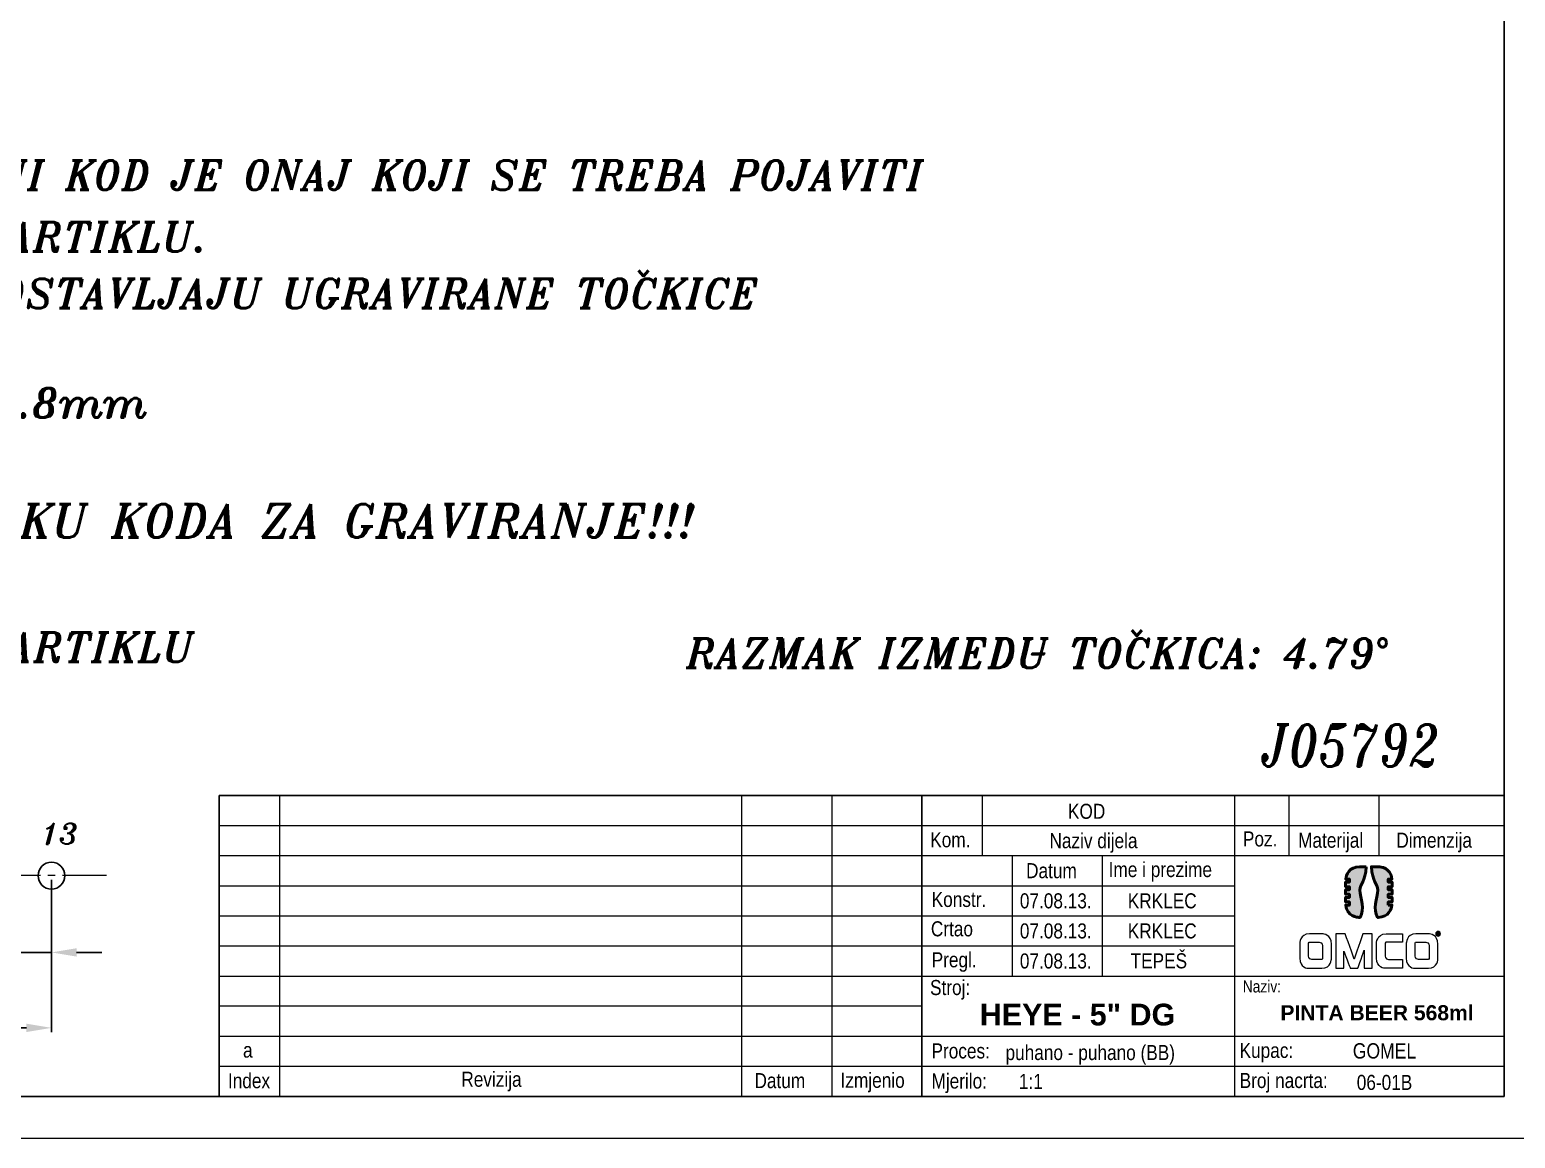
# Model space of a CAD drawing. Extents: x 62 to 504, y 19 to 439.
# Drawn here: x 178.3 to 355.5, y 19 to 151.2 of the extents above; entities that cross this region are included whole.
import ezdxf

# ---------------------------------------------------------------- set-up
doc = ezdxf.new("R2010")
doc.units = 0
doc.header["$LTSCALE"] = 7
doc.header["$MEASUREMENT"] = 0
doc.linetypes.add('CENTER2', pattern=[1.125, 0.75, -0.125, 0.125, -0.125])
doc.layers.get('0').update_dxf_attribs({"linetype": 'CONTINUOUS', "lineweight": 15})
for name, color, linetype, lineweight in [('1', 1, 'CENTER2', 15), ('3', 3, 'CONTINUOUS', 30), ('4', 5, 'CONTINUOUS', 50)]:
    doc.layers.add(name, color=color, linetype=linetype, lineweight=lineweight)
doc.styles.add('ITALICT', font='ITALICT.shx', dxfattribs={"width": 0.8, "height": 3})
doc.styles.add('NEW', font='italict.shx', dxfattribs={"height": 3})
doc.styles.get("Standard").update_dxf_attribs({"font": 'isocp.shx', "height": 3})
doc.styles.add('style2', font='swissc.ttf')
doc.dimstyles.get("Standard").update_dxf_attribs({"dimtxt": 3, "dimasz": 3, "dimexe": 0.5, "dimexo": 0.5, "dimgap": 0.8, "dimtad": 1, "dimdsep": 46, "dimtxsty": 'NEW', "dimcen": 0.09, "dimazin": 2, "dimtfac": 1, "dimtmove": 0, "dimatfit": 3, "dimfxl": 1, "dimtolj": 1, "dimtzin": 0, "dimarcsym": 0})

# ---------------------------------------------------------------- blocks, each defined once
blk = doc.blocks.new('*D11')
at = {"color": 0, "lineweight": -2, "transparency": 16777216}
for p, q in [((175.28, 49.78), (175.28, 40.63)), ((180.88, 49.78), (180.88, 40.63)), ((172.28, 41.13), (160.68, 41.13)), ((180.88, 41.13), (175.28, 41.13)), ((183.88, 41.13), (186.88, 41.13))]:
    blk.add_line(p, q, dxfattribs=at)
at = {"color": 0, "transparency": 16777216}
for points in [[(172.28, 41.63), (172.28, 40.63), (175.28, 41.13)], [(183.88, 41.63), (183.88, 40.63), (180.88, 41.13)]]:
    blk.add_solid(points, dxfattribs=at)
at = {"color": 0, "transparency": 16777216, "insert": (164.98, 43.43), "char_height": 3, "attachment_point": 5, "style": 'NEW'}
blk.add_mtext('\\A1;2.8', dxfattribs=at)
blk = doc.blocks.new('*D12')
at = {"color": 0, "lineweight": -2, "transparency": 16777216}
for p, q in [((113.68, 49.78), (113.68, 31.63)), ((180.88, 49.78), (180.88, 31.63)), ((177.88, 32.13), (116.68, 32.13))]:
    blk.add_line(p, q, dxfattribs=at)
at = {"color": 0, "transparency": 16777216}
for points in [[(116.68, 32.63), (116.68, 31.63), (113.68, 32.13)], [(177.88, 32.63), (177.88, 31.63), (180.88, 32.13)]]:
    blk.add_solid(points, dxfattribs=at)
at = {"color": 0, "transparency": 16777216, "insert": (147.28, 34.43), "char_height": 3, "attachment_point": 5, "style": 'NEW'}
blk.add_mtext('\\A1;12x2.8=33.6', dxfattribs=at)

msp = doc.modelspace()

# ---------------------------------------------------------------- hatches: boundary and pattern name
at = {"layer": '4'}
h = msp.add_hatch(color=142, dxfattribs=at)
edge = h.paths.add_edge_path()
edge.add_spline(control_points=[(335.2946, 46.7736), (335.2946, 46.7736), (335.2946, 46.7736), (335.2946, 46.7736), (335.2946, 46.7736), (335.452, 45.3812), (336.6821, 45.3095), (336.8639, 45.3095), (336.8639, 45.3095), (336.8639, 45.3095), (337.0004, 45.3095), (337.0004, 45.3095), (337.0004, 45.3095), (337.6463, 46.2383), (336.9957, 47.592), (336.9957, 48.5597), (336.9957, 48.5597), (336.9957, 49.3196), (337.6648, 49.5231), (337.7381, 51.3467), (337.7381, 51.3467), (336.9661, 51.3467), (336.9661, 51.3467), (336.9661, 51.3467), (335.663, 51.3467), (335.3659, 50.3416), (335.2981, 49.8826)], knot_values=[0.8095238, 0.8095238, 0.8095238, 0.8095238, 0.80952381, 0.80952381, 0.80952381, 0.80952381, 0.85714286, 0.85714286, 0.85714286, 0.85714286, 0.9047619, 0.9047619, 0.9047619, 0.90476191, 0.95238095, 0.95238095, 0.95238095, 0.95238095, 1, 1, 1, 1.04761905, 1.04761905, 1.04761905, 1.04761905, 1.0952381, 1.0952381, 1.0952381, 1.0952381], degree=3, periodic=0)
edge.add_spline(control_points=[(335.2981, 49.8826), (335.2981, 49.8826), (335.7399, 49.8826), (335.7399, 49.8826)], knot_values=[0.0952381, 0.0952381, 0.0952381, 0.0952381, 0.14285714, 0.14285714, 0.14285714, 0.14285714], degree=3, periodic=0)
edge.add_spline(control_points=[(335.7399, 49.8826), (335.7399, 49.8826), (335.7399, 49.8826), (335.7399, 49.8826), (335.7399, 49.8826), (335.7399, 49.8826), (335.7399, 49.5128), (335.7399, 49.5128)], knot_values=[0.14285714, 0.14285714, 0.14285714, 0.14285714, 0.14285714, 0.14285714, 0.14285714, 0.14285714, 0.19047618, 0.19047618, 0.19047618, 0.19047618], degree=3, periodic=0)
edge.add_spline(control_points=[(335.7399, 49.5128), (335.7399, 49.5128), (335.7399, 49.5128), (335.7399, 49.5128), (335.7399, 49.5128), (335.7399, 49.5128), (335.2777, 49.5128), (335.2777, 49.5128)], knot_values=[0.19047618, 0.19047618, 0.19047618, 0.19047618, 0.19047619, 0.19047619, 0.19047619, 0.19047619, 0.23809523, 0.23809523, 0.23809523, 0.23809523], degree=3, periodic=0)
edge.add_spline(control_points=[(335.2777, 49.5128), (335.2777, 49.5128), (335.2777, 49.5128), (335.2777, 49.5128), (335.2777, 49.5128), (335.2777, 49.5128), (335.2777, 48.9695), (335.2777, 48.9695)], knot_values=[0.23809523, 0.23809523, 0.23809523, 0.23809523, 0.23809524, 0.23809524, 0.23809524, 0.23809524, 0.28571428, 0.28571428, 0.28571428, 0.28571428], degree=3, periodic=0)
edge.add_spline(control_points=[(335.2777, 48.9695), (335.2777, 48.9695), (335.2777, 48.9695), (335.2777, 48.9695), (335.2777, 48.9695), (335.2777, 48.9695), (335.7399, 48.9695), (335.7399, 48.9695)], knot_values=[0.28571428, 0.28571428, 0.28571428, 0.28571428, 0.28571429, 0.28571429, 0.28571429, 0.28571429, 0.33333333, 0.33333333, 0.33333333, 0.33333333], degree=3, periodic=0)
edge.add_spline(control_points=[(335.7399, 48.9695), (335.7399, 48.9695), (335.7399, 48.9695), (335.7399, 48.9695), (335.7399, 48.9695), (335.7399, 48.9695), (335.7399, 48.5998), (335.7399, 48.5998)], knot_values=[0.33333333, 0.33333333, 0.33333333, 0.33333333, 0.33333333, 0.33333333, 0.33333333, 0.33333333, 0.38095238, 0.38095238, 0.38095238, 0.38095238], degree=3, periodic=0)
edge.add_spline(control_points=[(335.7399, 48.5998), (335.7399, 48.5998), (335.7399, 48.5998), (335.7399, 48.5998), (335.7399, 48.5998), (335.7399, 48.5998), (335.2777, 48.5998), (335.2777, 48.5998)], knot_values=[0.38095238, 0.38095238, 0.38095238, 0.38095238, 0.38095238, 0.38095238, 0.38095238, 0.38095238, 0.42857143, 0.42857143, 0.42857143, 0.42857143], degree=3, periodic=0)
edge.add_spline(control_points=[(335.2777, 48.5998), (335.2777, 48.5998), (335.2777, 48.5998), (335.2777, 48.5998), (335.2777, 48.5998), (335.2777, 48.5998), (335.2777, 48.0564), (335.2777, 48.0564)], knot_values=[0.42857143, 0.42857143, 0.42857143, 0.42857143, 0.42857143, 0.42857143, 0.42857143, 0.42857143, 0.47619047, 0.47619047, 0.47619047, 0.47619047], degree=3, periodic=0)
edge.add_spline(control_points=[(335.2777, 48.0564), (335.2777, 48.0564), (335.2777, 48.0564), (335.2777, 48.0564), (335.2777, 48.0564), (335.2777, 48.0564), (335.7399, 48.0564), (335.7399, 48.0564)], knot_values=[0.47619047, 0.47619047, 0.47619047, 0.47619047, 0.47619048, 0.47619048, 0.47619048, 0.47619048, 0.52380952, 0.52380952, 0.52380952, 0.52380952], degree=3, periodic=0)
edge.add_spline(control_points=[(335.7399, 48.0564), (335.7399, 48.0564), (335.7399, 48.0564), (335.7399, 48.0564), (335.7399, 48.0564), (335.7399, 48.0564), (335.7399, 47.6867), (335.7399, 47.6867)], knot_values=[0.52380952, 0.52380952, 0.52380952, 0.52380952, 0.52380952, 0.52380952, 0.52380952, 0.52380952, 0.57142856, 0.57142856, 0.57142856, 0.57142856], degree=3, periodic=0)
edge.add_spline(control_points=[(335.7399, 47.6867), (335.7399, 47.6867), (335.7399, 47.6867), (335.7399, 47.6867), (335.7399, 47.6867), (335.7399, 47.6867), (335.2777, 47.6867), (335.2777, 47.6867)], knot_values=[0.57142856, 0.57142856, 0.57142856, 0.57142856, 0.57142857, 0.57142857, 0.57142857, 0.57142857, 0.61904761, 0.61904761, 0.61904761, 0.61904761], degree=3, periodic=0)
edge.add_spline(control_points=[(335.2777, 47.6867), (335.2777, 47.6867), (335.2777, 47.6867), (335.2777, 47.6867), (335.2777, 47.6867), (335.2777, 47.6867), (335.2777, 47.1434), (335.2777, 47.1434)], knot_values=[0.61904761, 0.61904761, 0.61904761, 0.61904761, 0.61904762, 0.61904762, 0.61904762, 0.61904762, 0.66666666, 0.66666666, 0.66666666, 0.66666666], degree=3, periodic=0)
edge.add_spline(control_points=[(335.2777, 47.1434), (335.2777, 47.1434), (335.2777, 47.1434), (335.2777, 47.1434), (335.2777, 47.1434), (335.2777, 47.1434), (335.7399, 47.1434), (335.7399, 47.1434)], knot_values=[0.66666666, 0.66666666, 0.66666666, 0.66666666, 0.66666667, 0.66666667, 0.66666667, 0.66666667, 0.71428571, 0.71428571, 0.71428571, 0.71428571], degree=3, periodic=0)
edge.add_spline(control_points=[(335.7399, 47.1434), (335.7399, 47.1434), (335.7399, 47.1434), (335.7399, 47.1434), (335.7399, 47.1434), (335.7399, 47.1434), (335.7399, 46.7736), (335.7399, 46.7736)], knot_values=[0.71428571, 0.71428571, 0.71428571, 0.71428571, 0.71428571, 0.71428571, 0.71428571, 0.71428572, 0.76190476, 0.76190476, 0.76190476, 0.76190476], degree=3, periodic=0)
edge.add_spline(control_points=[(335.7399, 46.7736), (335.7399, 46.7736), (335.7399, 46.7736), (335.7399, 46.7736), (335.7399, 46.7736), (335.7399, 46.7736), (335.2946, 46.7736), (335.2946, 46.7736)], knot_values=[0.76190476, 0.76190476, 0.76190476, 0.76190476, 0.76190476, 0.76190476, 0.76190476, 0.76190476, 0.8095238, 0.8095238, 0.8095238, 0.8095238], degree=3, periodic=0)
h = msp.add_hatch(color=253, dxfattribs=at)
edge = h.paths.add_edge_path()
edge.add_spline(control_points=[(340.362, 48.0564), (340.362, 48.0564), (340.362, 48.0564), (340.362, 48.0564), (340.362, 48.0564), (340.362, 48.0564), (340.8242, 48.0564), (340.8242, 48.0564)], knot_values=[0.23809523, 0.23809523, 0.23809523, 0.23809523, 0.23809524, 0.23809524, 0.23809524, 0.23809524, 0.28571428, 0.28571428, 0.28571428, 0.28571428], degree=3, periodic=0)
edge.add_spline(control_points=[(340.8242, 48.0564), (340.8242, 48.0564), (340.8242, 48.0564), (340.8242, 48.0564), (340.8242, 48.0564), (340.8242, 48.0564), (340.8242, 48.5998), (340.8242, 48.5998)], knot_values=[0.28571428, 0.28571428, 0.28571428, 0.28571428, 0.28571429, 0.28571429, 0.28571429, 0.28571429, 0.33333333, 0.33333333, 0.33333333, 0.33333333], degree=3, periodic=0)
edge.add_spline(control_points=[(340.8242, 48.5998), (340.8242, 48.5998), (340.8242, 48.5998), (340.8242, 48.5998), (340.8242, 48.5998), (340.8242, 48.5998), (340.362, 48.5998), (340.362, 48.5998)], knot_values=[0.33333333, 0.33333333, 0.33333333, 0.33333333, 0.33333333, 0.33333333, 0.33333333, 0.33333333, 0.38095237, 0.38095237, 0.38095237, 0.38095237], degree=3, periodic=0)
edge.add_spline(control_points=[(340.362, 48.5998), (340.362, 48.5998), (340.362, 48.5998), (340.362, 48.5998), (340.362, 48.5998), (340.362, 48.5998), (340.362, 48.9695), (340.362, 48.9695)], knot_values=[0.38095237, 0.38095237, 0.38095237, 0.38095237, 0.38095238, 0.38095238, 0.38095238, 0.38095238, 0.42857142, 0.42857142, 0.42857142, 0.42857142], degree=3, periodic=0)
edge.add_spline(control_points=[(340.362, 48.9695), (340.362, 48.9695), (340.362, 48.9695), (340.362, 48.9695), (340.362, 48.9695), (340.362, 48.9695), (340.8242, 48.9695), (340.8242, 48.9695)], knot_values=[0.42857142, 0.42857142, 0.42857142, 0.42857142, 0.42857143, 0.42857143, 0.42857143, 0.42857143, 0.47619047, 0.47619047, 0.47619047, 0.47619047], degree=3, periodic=0)
edge.add_spline(control_points=[(340.8242, 48.9695), (340.8242, 48.9695), (340.8242, 48.9695), (340.8242, 48.9695), (340.8242, 48.9695), (340.8242, 48.9695), (340.8242, 49.5128), (340.8242, 49.5128)], knot_values=[0.47619047, 0.47619047, 0.47619047, 0.47619047, 0.47619048, 0.47619048, 0.47619048, 0.47619048, 0.52380952, 0.52380952, 0.52380952, 0.52380952], degree=3, periodic=0)
edge.add_spline(control_points=[(340.8242, 49.5128), (340.8242, 49.5128), (340.8242, 49.5128), (340.8242, 49.5128), (340.8242, 49.5128), (340.8242, 49.5128), (340.362, 49.5128), (340.362, 49.5128)], knot_values=[0.52380952, 0.52380952, 0.52380952, 0.52380952, 0.52380952, 0.52380952, 0.52380952, 0.52380952, 0.57142857, 0.57142857, 0.57142857, 0.57142857], degree=3, periodic=0)
edge.add_spline(control_points=[(340.362, 49.5128), (340.362, 49.5128), (340.362, 49.5128), (340.362, 49.5128), (340.362, 49.5128), (340.362, 49.5128), (340.362, 49.8826), (340.362, 49.8826)], knot_values=[0.57142857, 0.57142857, 0.57142857, 0.57142857, 0.57142857, 0.57142857, 0.57142857, 0.57142857, 0.61904761, 0.61904761, 0.61904761, 0.61904761], degree=3, periodic=0)
edge.add_spline(control_points=[(340.362, 49.8826), (340.362, 49.8826), (340.362, 49.8826), (340.362, 49.8826), (340.362, 49.8826), (340.362, 49.8826), (340.806, 49.8826), (340.806, 49.8826)], knot_values=[0.61904761, 0.61904761, 0.61904761, 0.61904761, 0.61904762, 0.61904762, 0.61904762, 0.61904762, 0.66666666, 0.66666666, 0.66666666, 0.66666666], degree=3, periodic=0)
edge.add_spline(control_points=[(340.806, 49.8826), (340.806, 49.8826), (340.806, 49.8826), (340.806, 49.8826), (340.806, 49.8826), (340.6434, 51.2659), (339.4194, 51.3467), (339.238, 51.3467), (339.238, 51.3467), (339.238, 51.3467), (338.3636, 51.3467), (338.3636, 51.3467)], knot_values=[0.66666666, 0.66666666, 0.66666666, 0.66666666, 0.66666667, 0.66666667, 0.66666667, 0.66666667, 0.71428571, 0.71428571, 0.71428571, 0.71428572, 0.76190476, 0.76190476, 0.76190476, 0.76190476], degree=3, periodic=0)
edge.add_spline(control_points=[(338.3636, 51.3467), (338.3636, 51.3467), (338.3636, 51.3467), (338.3636, 51.3467), (338.3636, 51.3467), (338.4369, 49.5231), (339.1064, 49.3196), (339.1064, 48.5597), (339.1064, 48.5597), (339.1064, 47.592), (338.4557, 46.2383), (339.1016, 45.3095), (339.1016, 45.3095), (339.1016, 45.3095), (339.1459, 45.3095), (339.1459, 45.3095), (339.1459, 45.3095), (340.449, 45.3095), (340.7401, 46.3146), (340.8052, 46.7736)], knot_values=[0.76190476, 0.76190476, 0.76190476, 0.76190476, 0.76190476, 0.76190476, 0.76190476, 0.76190476, 0.80952381, 0.80952381, 0.80952381, 0.80952381, 0.85714286, 0.85714286, 0.85714286, 0.85714286, 0.9047619, 0.9047619, 0.9047619, 0.90476191, 0.95238095, 0.95238095, 0.95238095, 0.95238095], degree=3, periodic=0)
edge.add_spline(control_points=[(340.8052, 46.7736), (340.8052, 46.7736), (340.362, 46.7736), (340.362, 46.7736), (340.362, 46.7736), (340.362, 47.1434), (340.362, 47.1434)], knot_values=[0.95238095, 0.95238095, 0.95238095, 0.95238095, 1, 1, 1, 1.04761904, 1.04761904, 1.04761904, 1.04761904], degree=3, periodic=0)
edge.add_spline(control_points=[(340.362, 47.1434), (340.362, 47.1434), (340.362, 47.1434), (340.362, 47.1434), (340.362, 47.1434), (340.362, 47.1434), (340.8242, 47.1434), (340.8242, 47.1434)], knot_values=[0.04761904, 0.04761904, 0.04761904, 0.04761904, 0.04761905, 0.04761905, 0.04761905, 0.04761905, 0.09523809, 0.09523809, 0.09523809, 0.09523809], degree=3, periodic=0)
edge.add_spline(control_points=[(340.8242, 47.1434), (340.8242, 47.1434), (340.8242, 47.1434), (340.8242, 47.1434), (340.8242, 47.1434), (340.8242, 47.1434), (340.8242, 47.6867), (340.8242, 47.6867)], knot_values=[0.09523809, 0.09523809, 0.09523809, 0.09523809, 0.0952381, 0.0952381, 0.0952381, 0.0952381, 0.14285714, 0.14285714, 0.14285714, 0.14285714], degree=3, periodic=0)
edge.add_spline(control_points=[(340.8242, 47.6867), (340.8242, 47.6867), (340.8242, 47.6867), (340.8242, 47.6867), (340.8242, 47.6867), (340.8242, 47.6867), (340.362, 47.6867), (340.362, 47.6867)], knot_values=[0.14285714, 0.14285714, 0.14285714, 0.14285714, 0.14285714, 0.14285714, 0.14285714, 0.14285714, 0.19047618, 0.19047618, 0.19047618, 0.19047618], degree=3, periodic=0)
edge.add_spline(control_points=[(340.362, 47.6867), (340.362, 47.6867), (340.362, 47.6867), (340.362, 47.6867), (340.362, 47.6867), (340.362, 47.6867), (340.362, 48.0564), (340.362, 48.0564)], knot_values=[0.19047618, 0.19047618, 0.19047618, 0.19047618, 0.19047619, 0.19047619, 0.19047619, 0.19047619, 0.23809523, 0.23809523, 0.23809523, 0.23809523], degree=3, periodic=0)

# ---------------------------------------------------------------- linework, layer by layer
for p, q in [((297.8007, 76.6176), (297.8867, 76.8665)), ((297.8007, 76.6176), (299.3117, 76.6176)), ((297.8437, 76.7421), (299.3514, 76.7421)), ((297.8867, 76.8665), (299.3911, 76.8665)), ((299.3911, 76.8665), (299.3117, 76.6176)), ((208.0668, 59.834), (208.0668, 23.9576)), ((263.2031, 59.834), (263.2031, 23.9576)), ((273.966, 59.834), (273.966, 23.9576)), ((291.9042, 59.834), (291.9042, 52.6587)), ((322.0405, 59.834), (322.0405, 23.9576)), ((328.4983, 59.834), (328.4983, 52.6587)), ((339.2612, 59.834), (339.2612, 52.6587)), ((200.8915, 56.2464), (354.2158, 56.2464)), ((354.2158, 52.6587), (200.8915, 52.6587)), ((295.4919, 52.6587), (295.4919, 38.3082)), ((306.2548, 52.6587), (306.2548, 38.3082)), ((200.8915, 49.0711), (322.0405, 49.0711)), ((200.8915, 45.4835), (322.0405, 45.4835)), ((200.8915, 41.8958), (322.0405, 41.8958)), ((200.8915, 38.3082), (354.2158, 38.3082)), ((284.7289, 34.7205), (200.8915, 34.7205)), ((200.8915, 31.1329), (354.2158, 31.1329)), ((200.8915, 27.5452), (354.2158, 27.5452)), ((62.2158, 18.9576), (359.2158, 18.9576))]:
    msp.add_line(p, q)
for points, knots in [([(332.4422, 39.2291), (332.4422, 39.2291), (330.8884, 39.2291), (330.8884, 39.2291), (330.8884, 39.2291), (330.7561, 39.2291), (329.8085, 39.2847), (329.8085, 40.4345), (329.8085, 40.4345), (329.8085, 40.4345), (329.8085, 42.1902), (329.8085, 42.1902), (329.8085, 42.1902), (329.8085, 42.1902), (329.8085, 43.3398), (330.9581, 43.3398), (330.9581, 43.3398), (330.9581, 43.3398), (332.5048, 43.3398), (332.5048, 43.3398), (332.5048, 43.3398), (332.6373, 43.3398), (333.5848, 43.2771), (333.5848, 42.1275), (333.5848, 42.1275), (333.5848, 42.1275), (333.5848, 40.3788), (333.5848, 40.3788), (333.5848, 40.3788), (333.5848, 40.3788), (333.5918, 39.2291), (332.4422, 39.2291)], [0, 0, 0, 0, 0.125, 0.125, 0.125, 0.12500001, 0.25, 0.25, 0.25, 0.25000001, 0.375, 0.375, 0.375, 0.37500001, 0.5, 0.5, 0.5, 0.50000001, 0.625, 0.625, 0.625, 0.62500001, 0.75, 0.75, 0.75, 0.75000001, 0.875, 0.875, 0.875, 0.87500001, 1, 1, 1, 1]), ([(337.5005, 39.2291), (337.5005, 39.2291), (337.5005, 41.382), (337.5005, 41.382), (337.5005, 41.382), (337.5005, 41.382), (336.748, 39.2291), (336.748, 39.2291), (336.748, 39.2291), (336.748, 39.2291), (335.8422, 39.2291), (335.8422, 39.2291), (335.8422, 39.2291), (335.8422, 39.2291), (335.0759, 41.2846), (335.0759, 41.2846), (335.0759, 41.2846), (335.0759, 41.2846), (335.0759, 39.2291), (335.0759, 39.2291), (335.0759, 39.2291), (335.0759, 39.2291), (334.1073, 39.2291), (334.1073, 39.2291), (334.1073, 39.2291), (334.1073, 39.2291), (334.1073, 43.3398), (334.1073, 43.3398), (334.1073, 43.3398), (334.1073, 43.3398), (335.229, 43.3398), (335.229, 43.3398), (335.229, 43.3398), (335.229, 43.3398), (336.309, 40.309), (336.309, 40.309), (336.309, 40.309), (336.309, 40.309), (337.3402, 43.3398), (337.3402, 43.3398), (337.3402, 43.3398), (337.3402, 43.3398), (338.4412, 43.3398), (338.4412, 43.3398), (338.4412, 43.3398), (338.4412, 43.3398), (338.4412, 39.2291), (338.4412, 39.2291), (338.4412, 39.2291), (338.4412, 39.2291), (337.5005, 39.2291), (337.5005, 39.2291)], [0, 0, 0, 0, 0.07692308, 0.07692308, 0.07692308, 0.07692309, 0.15384615, 0.15384615, 0.15384615, 0.15384616, 0.23076923, 0.23076923, 0.23076923, 0.23076924, 0.30769231, 0.30769231, 0.30769231, 0.30769232, 0.38461538, 0.38461538, 0.38461538, 0.38461539, 0.46153846, 0.46153846, 0.46153846, 0.46153847, 0.53846154, 0.53846154, 0.53846154, 0.53846155, 0.61538462, 0.61538462, 0.61538462, 0.61538463, 0.69230769, 0.69230769, 0.69230769, 0.6923077, 0.76923077, 0.76923077, 0.76923077, 0.76923078, 0.84615385, 0.84615385, 0.84615385, 0.84615386, 0.92307692, 0.92307692, 0.92307692, 0.92307693, 1, 1, 1, 1]), ([(342.0643, 40.2741), (342.0643, 40.2741), (340.4128, 40.2741), (340.4128, 40.2741), (340.4128, 40.2741), (340.0087, 40.2741), (340.0086, 40.741), (340.0086, 40.741), (340.0086, 40.741), (340.0086, 40.741), (340.0087, 42.225), (340.0087, 42.225), (340.0087, 42.225), (340.0087, 42.3574), (340.1411, 42.3643), (340.1411, 42.3643), (340.1411, 42.3643), (340.1411, 42.3643), (342.0643, 42.3643), (342.0643, 42.3643), (342.0643, 42.3643), (342.0643, 42.3643), (342.0643, 43.3398), (342.0643, 43.3398), (342.0643, 43.3398), (342.0643, 43.3398), (340.1133, 43.3398), (340.1133, 43.3398), (340.1133, 43.3398), (338.9637, 43.3398), (338.9637, 42.1902), (338.9637, 42.1902), (338.9637, 42.1902), (338.9637, 42.1902), (338.9637, 40.4345), (338.9637, 40.4345), (338.9637, 40.4345), (338.9637, 39.2847), (339.9112, 39.2291), (340.0435, 39.2291), (340.0435, 39.2291), (340.0435, 39.2291), (342.0643, 39.2291), (342.0643, 39.2291), (342.0643, 39.2291), (342.0643, 39.2291), (342.0643, 40.2741), (342.0643, 40.2741)], [0, 0, 0, 0, 0.08333333, 0.08333333, 0.08333333, 0.08333334, 0.16666667, 0.16666667, 0.16666667, 0.16666668, 0.25, 0.25, 0.25, 0.25000001, 0.33333333, 0.33333333, 0.33333333, 0.33333334, 0.41666667, 0.41666667, 0.41666667, 0.41666668, 0.5, 0.5, 0.5, 0.50000001, 0.58333333, 0.58333333, 0.58333333, 0.58333334, 0.66666667, 0.66666667, 0.66666667, 0.66666668, 0.75, 0.75, 0.75, 0.75000001, 0.83333333, 0.83333333, 0.83333333, 0.83333334, 0.91666667, 0.91666667, 0.91666667, 0.91666668, 1, 1, 1, 1]), ([(345.1507, 39.2291), (345.1507, 39.2291), (343.5969, 39.2291), (343.5969, 39.2291), (343.5969, 39.2291), (343.4646, 39.2291), (342.5172, 39.2847), (342.5172, 40.4345), (342.5172, 40.4345), (342.5172, 40.4345), (342.5172, 42.1902), (342.5172, 42.1902), (342.5172, 42.1902), (342.5172, 42.1902), (342.5172, 43.3398), (343.6666, 43.3398), (343.6666, 43.3398), (343.6666, 43.3398), (345.2135, 43.3398), (345.2135, 43.3398), (345.2135, 43.3398), (345.3458, 43.3398), (346.2934, 43.2771), (346.2934, 42.1275), (346.2934, 42.1275), (346.2934, 42.1275), (346.2934, 40.3788), (346.2934, 40.3788), (346.2934, 40.3788), (346.2934, 40.3788), (346.3003, 39.2291), (345.1507, 39.2291)], [0, 0, 0, 0, 0.125, 0.125, 0.125, 0.12500001, 0.25, 0.25, 0.25, 0.25000001, 0.375, 0.375, 0.375, 0.37500001, 0.5, 0.5, 0.5, 0.50000001, 0.625, 0.625, 0.625, 0.62500001, 0.75, 0.75, 0.75, 0.75000001, 0.875, 0.875, 0.875, 0.87500001, 1, 1, 1, 1]), ([(346.3098, 43.079), (346.1567, 43.079), (346.0325, 43.2033), (346.0325, 43.3563), (346.0325, 43.3563), (346.0325, 43.5093), (346.1567, 43.6336), (346.3098, 43.6336), (346.3098, 43.6336), (346.4628, 43.6336), (346.5871, 43.5093), (346.5871, 43.3563), (346.5871, 43.3563), (346.5871, 43.2033), (346.4628, 43.079), (346.3098, 43.079)], [0, 0, 0, 0, 0.25, 0.25, 0.25, 0.25000001, 0.5, 0.5, 0.5, 0.50000001, 0.75, 0.75, 0.75, 0.75000001, 1, 1, 1, 1]), ([(346.3098, 43.5725), (346.1912, 43.5725), (346.0937, 43.4749), (346.0937, 43.3563), (346.0937, 43.3563), (346.0937, 43.2377), (346.1912, 43.1403), (346.3098, 43.1403), (346.3098, 43.1403), (346.4284, 43.1403), (346.526, 43.2377), (346.526, 43.3563), (346.526, 43.3563), (346.526, 43.4749), (346.4284, 43.5725), (346.3098, 43.5725)], [0, 0, 0, 0, 0.25, 0.25, 0.25, 0.25000001, 0.5, 0.5, 0.5, 0.50000001, 0.75, 0.75, 0.75, 0.75000001, 1, 1, 1, 1]), ([(346.3729, 43.3085), (346.3729, 43.3085), (346.4303, 43.2206), (346.4303, 43.2206), (346.4303, 43.2206), (346.4303, 43.2206), (346.3538, 43.2206), (346.3538, 43.2206), (346.3538, 43.2206), (346.3538, 43.2206), (346.306, 43.2989), (346.306, 43.2989), (346.306, 43.2989), (346.306, 43.2989), (346.2753, 43.2989), (346.2753, 43.2989), (346.2753, 43.2989), (346.2753, 43.2989), (346.2753, 43.2206), (346.2753, 43.2206), (346.2753, 43.2206), (346.2753, 43.2206), (346.2065, 43.2206), (346.2065, 43.2206), (346.2065, 43.2206), (346.2065, 43.2206), (346.2065, 43.5016), (346.2065, 43.5016), (346.2065, 43.5016), (346.2065, 43.5016), (346.3289, 43.5016), (346.3289, 43.5016), (346.3289, 43.5016), (346.3519, 43.5016), (346.436, 43.5016), (346.436, 43.4004), (346.436, 43.4004), (346.4361, 43.3469), (346.4036, 43.3201), (346.3729, 43.3085)], [0, 0, 0, 0, 0.1, 0.1, 0.1, 0.10000001, 0.2, 0.2, 0.2, 0.20000001, 0.3, 0.3, 0.3, 0.30000001, 0.4, 0.4, 0.4, 0.40000001, 0.5, 0.5, 0.5, 0.50000001, 0.6, 0.6, 0.6, 0.60000001, 0.7, 0.7, 0.7, 0.70000001, 0.8, 0.8, 0.8, 0.80000001, 0.9, 0.9, 0.9, 0.90000001, 1, 1, 1, 1]), ([(346.3117, 43.4424), (346.3117, 43.4424), (346.2753, 43.4424), (346.2753, 43.4424), (346.2753, 43.4424), (346.2753, 43.4424), (346.2753, 43.3545), (346.2753, 43.3545), (346.2753, 43.3545), (346.2753, 43.3545), (346.3117, 43.3545), (346.3117, 43.3545), (346.3117, 43.3545), (346.348, 43.3545), (346.3633, 43.3679), (346.3633, 43.4004), (346.3633, 43.4004), (346.3633, 43.4328), (346.348, 43.4424), (346.3117, 43.4424)], [0, 0, 0, 0, 0.2, 0.2, 0.2, 0.20000001, 0.4, 0.4, 0.4, 0.40000001, 0.6, 0.6, 0.6, 0.60000001, 0.8, 0.8, 0.8, 0.80000001, 1, 1, 1, 1]), ([(332.5397, 41.8907), (332.5397, 41.8907), (332.5397, 42.3643), (332.1356, 42.3643), (332.1356, 42.3643), (332.1356, 42.3643), (330.986, 42.3643), (330.986, 42.3643), (330.986, 42.3643), (330.986, 42.3643), (330.8536, 42.3574), (330.8536, 42.225), (330.8536, 42.225), (330.8536, 42.225), (330.8536, 40.741), (330.8536, 40.741), (330.8536, 40.741), (330.8536, 40.741), (330.8536, 40.2741), (331.2577, 40.2741), (331.2577, 40.2741), (331.2577, 40.2741), (332.4073, 40.2741), (332.4073, 40.2741), (332.4073, 40.2741), (332.4073, 40.2741), (332.5397, 40.2741), (332.5397, 40.4065), (332.5397, 40.4065), (332.5397, 40.4065), (332.5397, 41.8907), (332.5397, 41.8907)], [0, 0, 0, 0, 0.125, 0.125, 0.125, 0.12500001, 0.25, 0.25, 0.25, 0.25000001, 0.375, 0.375, 0.375, 0.37500001, 0.5, 0.5, 0.5, 0.50000001, 0.625, 0.625, 0.625, 0.62500001, 0.75, 0.75, 0.75, 0.75000001, 0.875, 0.875, 0.875, 0.87500001, 1, 1, 1, 1]), ([(345.2482, 41.8907), (345.2482, 41.8907), (345.2482, 42.3643), (344.844, 42.3643), (344.844, 42.3643), (344.844, 42.3643), (343.6946, 42.3643), (343.6946, 42.3643), (343.6946, 42.3643), (343.6946, 42.3643), (343.562, 42.3574), (343.562, 42.225), (343.562, 42.225), (343.562, 42.225), (343.562, 40.741), (343.562, 40.741), (343.562, 40.741), (343.562, 40.741), (343.562, 40.2741), (343.9663, 40.2741), (343.9663, 40.2741), (343.9663, 40.2741), (345.1159, 40.2741), (345.1159, 40.2741), (345.1159, 40.2741), (345.1159, 40.2741), (345.2482, 40.2741), (345.2482, 40.4065), (345.2482, 40.4065), (345.2482, 40.4065), (345.2482, 41.8907), (345.2482, 41.8907)], [0, 0, 0, 0, 0.125, 0.125, 0.125, 0.12500001, 0.25, 0.25, 0.25, 0.25000001, 0.375, 0.375, 0.375, 0.37500001, 0.5, 0.5, 0.5, 0.50000001, 0.625, 0.625, 0.625, 0.62500001, 0.75, 0.75, 0.75, 0.75000001, 0.875, 0.875, 0.875, 0.87500001, 1, 1, 1, 1])]:
    msp.add_open_spline(points, degree=3, knots=knots)
at = {"layer": '1'}
msp.add_line((187.4361, 50.2836), (108.2774, 50.2836), dxfattribs=at)
at = {"layer": '3'}
for p, q in [((354.2158, 23.9576), (354.2158, 433.9576)), ((200.8915, 59.834), (354.2158, 59.834)), ((200.8915, 59.834), (200.8915, 23.9576)), ((284.7289, 59.834), (284.7289, 23.9576)), ((354.2158, 59.834), (354.2158, 23.9576)), ((354.2158, 59.834), (354.2158, 23.9576)), ((354.2158, 59.3076), (354.2158, 23.9576)), ((82.2158, 23.9576), (354.2158, 23.9576)), ((200.8915, 23.9576), (354.2158, 23.9576)), ((200.8915, 23.9576), (354.2158, 23.9576)), ((203.1415, 23.9576), (354.2158, 23.9576))]:
    msp.add_line(p, q, dxfattribs=at)
msp.add_circle((180.8786, 50.2836), 1.6, dxfattribs=at)
at = {"layer": '4', "color": 142}
msp.add_open_spline([(337.7381, 51.3467), (337.7381, 51.3467), (336.9661, 51.3467), (336.9661, 51.3467), (336.9661, 51.3467), (335.663, 51.3467), (335.3659, 50.3416), (335.2981, 49.8826), (335.2981, 49.8826), (335.2981, 49.8826), (335.7399, 49.8826), (335.7399, 49.8826), (335.7399, 49.8826), (335.7399, 49.8826), (335.7399, 49.5128), (335.7399, 49.5128), (335.7399, 49.5128), (335.7399, 49.5128), (335.2777, 49.5128), (335.2777, 49.5128), (335.2777, 49.5128), (335.2777, 49.5128), (335.2777, 48.9695), (335.2777, 48.9695), (335.2777, 48.9695), (335.2777, 48.9695), (335.7399, 48.9695), (335.7399, 48.9695), (335.7399, 48.9695), (335.7399, 48.9695), (335.7399, 48.5998), (335.7399, 48.5998), (335.7399, 48.5998), (335.7399, 48.5998), (335.2777, 48.5998), (335.2777, 48.5998), (335.2777, 48.5998), (335.2777, 48.5998), (335.2777, 48.0564), (335.2777, 48.0564), (335.2777, 48.0564), (335.2777, 48.0564), (335.7399, 48.0564), (335.7399, 48.0564), (335.7399, 48.0564), (335.7399, 48.0564), (335.7399, 47.6867), (335.7399, 47.6867), (335.7399, 47.6867), (335.7399, 47.6867), (335.2777, 47.6867), (335.2777, 47.6867), (335.2777, 47.6867), (335.2777, 47.6867), (335.2777, 47.1434), (335.2777, 47.1434), (335.2777, 47.1434), (335.2777, 47.1434), (335.7399, 47.1434), (335.7399, 47.1434), (335.7399, 47.1434), (335.7399, 47.1434), (335.7399, 46.7736), (335.7399, 46.7736), (335.7399, 46.7736), (335.7399, 46.7736), (335.2946, 46.7736), (335.2946, 46.7736), (335.2946, 46.7736), (335.452, 45.3812), (336.6821, 45.3095), (336.8639, 45.3095), (336.8639, 45.3095), (336.8639, 45.3095), (337.0004, 45.3095), (337.0004, 45.3095), (337.0004, 45.3095), (337.6463, 46.2383), (336.9957, 47.592), (336.9957, 48.5597), (336.9957, 48.5597), (336.9957, 49.3196), (337.6648, 49.5231), (337.7381, 51.3467)], degree=3, knots=[0, 0, 0, 0, 0.04761905, 0.04761905, 0.04761905, 0.04761906, 0.0952381, 0.0952381, 0.0952381, 0.09523811, 0.14285714, 0.14285714, 0.14285714, 0.14285715, 0.19047619, 0.19047619, 0.19047619, 0.1904762, 0.23809524, 0.23809524, 0.23809524, 0.23809525, 0.28571429, 0.28571429, 0.28571429, 0.2857143, 0.33333333, 0.33333333, 0.33333333, 0.33333334, 0.38095238, 0.38095238, 0.38095238, 0.38095239, 0.42857143, 0.42857143, 0.42857143, 0.42857144, 0.47619048, 0.47619048, 0.47619048, 0.47619049, 0.52380952, 0.52380952, 0.52380952, 0.52380953, 0.57142857, 0.57142857, 0.57142857, 0.57142858, 0.61904762, 0.61904762, 0.61904762, 0.61904763, 0.66666667, 0.66666667, 0.66666667, 0.66666668, 0.71428571, 0.71428571, 0.71428571, 0.71428572, 0.76190476, 0.76190476, 0.76190476, 0.76190477, 0.80952381, 0.80952381, 0.80952381, 0.80952382, 0.85714286, 0.85714286, 0.85714286, 0.85714287, 0.9047619, 0.9047619, 0.9047619, 0.90476191, 0.95238095, 0.95238095, 0.95238095, 0.95238096, 1, 1, 1, 1], dxfattribs=at)
at = {"layer": '4', "color": 253}
msp.add_open_spline([(340.362, 46.7736), (340.362, 46.7736), (340.362, 47.1434), (340.362, 47.1434), (340.362, 47.1434), (340.362, 47.1434), (340.8242, 47.1434), (340.8242, 47.1434), (340.8242, 47.1434), (340.8242, 47.1434), (340.8242, 47.6867), (340.8242, 47.6867), (340.8242, 47.6867), (340.8242, 47.6867), (340.362, 47.6867), (340.362, 47.6867), (340.362, 47.6867), (340.362, 47.6867), (340.362, 48.0564), (340.362, 48.0564), (340.362, 48.0564), (340.362, 48.0564), (340.8242, 48.0564), (340.8242, 48.0564), (340.8242, 48.0564), (340.8242, 48.0564), (340.8242, 48.5998), (340.8242, 48.5998), (340.8242, 48.5998), (340.8242, 48.5998), (340.362, 48.5998), (340.362, 48.5998), (340.362, 48.5998), (340.362, 48.5998), (340.362, 48.9695), (340.362, 48.9695), (340.362, 48.9695), (340.362, 48.9695), (340.8242, 48.9695), (340.8242, 48.9695), (340.8242, 48.9695), (340.8242, 48.9695), (340.8242, 49.5128), (340.8242, 49.5128), (340.8242, 49.5128), (340.8242, 49.5128), (340.362, 49.5128), (340.362, 49.5128), (340.362, 49.5128), (340.362, 49.5128), (340.362, 49.8826), (340.362, 49.8826), (340.362, 49.8826), (340.362, 49.8826), (340.806, 49.8826), (340.806, 49.8826), (340.806, 49.8826), (340.6434, 51.2659), (339.4194, 51.3467), (339.238, 51.3467), (339.238, 51.3467), (339.238, 51.3467), (338.3636, 51.3467), (338.3636, 51.3467), (338.3636, 51.3467), (338.4369, 49.5231), (339.1064, 49.3196), (339.1064, 48.5597), (339.1064, 48.5597), (339.1064, 47.592), (338.4557, 46.2383), (339.1016, 45.3095), (339.1016, 45.3095), (339.1016, 45.3095), (339.1459, 45.3095), (339.1459, 45.3095), (339.1459, 45.3095), (340.449, 45.3095), (340.7401, 46.3146), (340.8052, 46.7736), (340.8052, 46.7736), (340.8052, 46.7736), (340.362, 46.7736), (340.362, 46.7736)], degree=3, knots=[0, 0, 0, 0, 0.04761905, 0.04761905, 0.04761905, 0.04761906, 0.0952381, 0.0952381, 0.0952381, 0.09523811, 0.14285714, 0.14285714, 0.14285714, 0.14285715, 0.19047619, 0.19047619, 0.19047619, 0.1904762, 0.23809524, 0.23809524, 0.23809524, 0.23809525, 0.28571429, 0.28571429, 0.28571429, 0.2857143, 0.33333333, 0.33333333, 0.33333333, 0.33333334, 0.38095238, 0.38095238, 0.38095238, 0.38095239, 0.42857143, 0.42857143, 0.42857143, 0.42857144, 0.47619048, 0.47619048, 0.47619048, 0.47619049, 0.52380952, 0.52380952, 0.52380952, 0.52380953, 0.57142857, 0.57142857, 0.57142857, 0.57142858, 0.61904762, 0.61904762, 0.61904762, 0.61904763, 0.66666667, 0.66666667, 0.66666667, 0.66666668, 0.71428571, 0.71428571, 0.71428571, 0.71428572, 0.76190476, 0.76190476, 0.76190476, 0.76190477, 0.80952381, 0.80952381, 0.80952381, 0.80952382, 0.85714286, 0.85714286, 0.85714286, 0.85714287, 0.9047619, 0.9047619, 0.9047619, 0.90476191, 0.95238095, 0.95238095, 0.95238095, 0.95238096, 1, 1, 1, 1], dxfattribs=at)

# ---------------------------------------------------------------- texts
for s, height, style, p in [('NAPOMENA: GORE PRIKAZANI KOD JE ONAJ KOJI SE TREBA POJAVITI ', 3.5, 'NEW', (104.3463, 132.0981)), ('NA GOTOVOM ARTIKLU.', 3.5, 'NEW', (140.4027, 124.7226)), ('KRUŽIĆI PREDSTAVLJAJU UGRAVIRANE TOČKICE', 3.5, 'NEW', (140.001, 117.9739)), ('RAZMAK IZMEDU TOČKICA 2.8mm', 3.5, 'NEW', (104.3463, 104.9241)), ('KORISTITI ZRCALNU SLIKU KODA ZA GRAVIRANJE!!!', 4, 'NEW', (104.3463, 90.5993)), ('PRIMJER KODA NA GOTOVOM ARTIKLU', 3.5, 'NEW', (99.2242, 75.7901)), ('RAZMAK IZMEDU TOČKICA: 4.79°', 3.5, 'NEW', (256.5952, 75.0532)), ('KOD', 1.79382, 'style2', (302.1564, 57.0617)), ('13', 2.5, 'NEW', (179.547, 54.0516)), ('Kom.', 1.79382, 'style2', (285.7221, 53.6668)), ('Naziv dijela', 1.793824, 'style2', (299.9495, 53.5583)), ('Poz.', 1.79382, 'style2', (323.0298, 53.7712)), ('Materijal', 1.79382, 'style2', (329.6117, 53.612)), ('Dimenzija', 1.79382, 'style2', (341.3381, 53.6153)), ('Datum', 1.79382, 'style2', (297.1597, 49.9829)), ('Ime i prezime', 1.793824, 'style2', (307.0069, 50.1178)), ('Konstr.', 1.79382, 'style2', (285.8958, 46.5489)), ('07.08.13.', 1.79382, 'style2', (296.4149, 46.3836)), ('KRKLEC', 1.79382, 'style2', (309.2923, 46.3836)), ('Crtao', 1.79382, 'style2', (285.8003, 43.0452)), ('07.08.13.', 1.79382, 'style2', (296.4149, 42.796)), ('KRKLEC', 1.79382, 'style2', (309.2923, 42.796)), ('Pregl.', 1.79382, 'style2', (285.8958, 39.3508)), ('07.08.13.', 1.79382, 'style2', (296.4149, 39.2083)), ('TEPEŠ', 1.79382, 'style2', (309.6285, 39.2269)), ('Stroj:', 1.79382, 'style2', (285.7004, 36.0441)), ('Naziv:', 1.43506, 'style2', (323.012, 36.3507)), ('Proces:', 1.79382, 'style2', (285.8742, 28.4811)), ('puhano - puhano (BB)', 1.793824, 'style2', (294.704, 28.2883)), ('Kupac:', 1.79382, 'style2', (322.6313, 28.5427)), ('GOMEL', 1.82681, 'style2', (336.1387, 28.4708)), ('a', 1.7938, 'style2', (203.7302, 28.58)), ('Index', 1.79382, 'style2', (201.9333, 24.925)), ('Revizija', 1.79382, 'style2', (229.7802, 25.1012)), ('Datum', 1.79382, 'style2', (264.7544, 24.9374)), ('Izmjenio', 1.79382, 'style2', (275.0242, 24.9789)), ('Mjerilo:', 1.79382, 'style2', (285.8742, 24.8935)), ('1:1', 1.79382, 'style2', (296.2956, 24.839)), ('Broj nacrta:', 1.793824, 'style2', (322.6406, 24.953)), ('06-01B', 1.79382, 'style2', (336.6081, 24.7253))]:
    msp.add_text(s, height=height, dxfattribs=dict(style=style)).set_placement(p)
at = {"style": 'ITALICT', "width": 0.8}
msp.add_text('J05792', height=5, dxfattribs=at).set_placement((325.2485, 63.3064))
at = {"attachment_point": 1}
for s, insert, char_height, width in [('{\\fArial|b1|i0|c238|p34;HEYE - 5" DG}', (291.635, 35.0117), 2.6, 26.63899), ('{\\fArial|b1|i0|c238|p34;PINTA BEER 568ml}', (327.5008, 34.8313), 1.8, 35.079615)]:
    msp.add_mtext(s, dxfattribs=dict(at, insert=insert, char_height=char_height, width=width))

# ---------------------------------------------------------------- dimensions: what is measured, and where the dimension line sits
dim = msp.add_linear_dim(base=(113.6786, 32.1311), p1=(180.8786, 50.2836), p2=(113.6786, 50.2836), text='12x2.8=33.6', dimstyle='Standard', override={"dimtmove": 0})
dim.commit()
dim.dimension.update_dxf_attribs({"geometry": '*D12', "text_midpoint": (147.2786, 32.1311), "dimtype": 160})
dim = msp.add_linear_dim(base=(175.2786, 41.1311), p1=(180.8786, 50.2836), p2=(175.2786, 50.2836), dimstyle='Standard', override={"dimlfac": 0.5})
dim.commit()
dim.dimension.update_dxf_attribs({"geometry": '*D11', "text_midpoint": (164.9786, 43.4311)})

doc.saveas('drawing.dxf')
